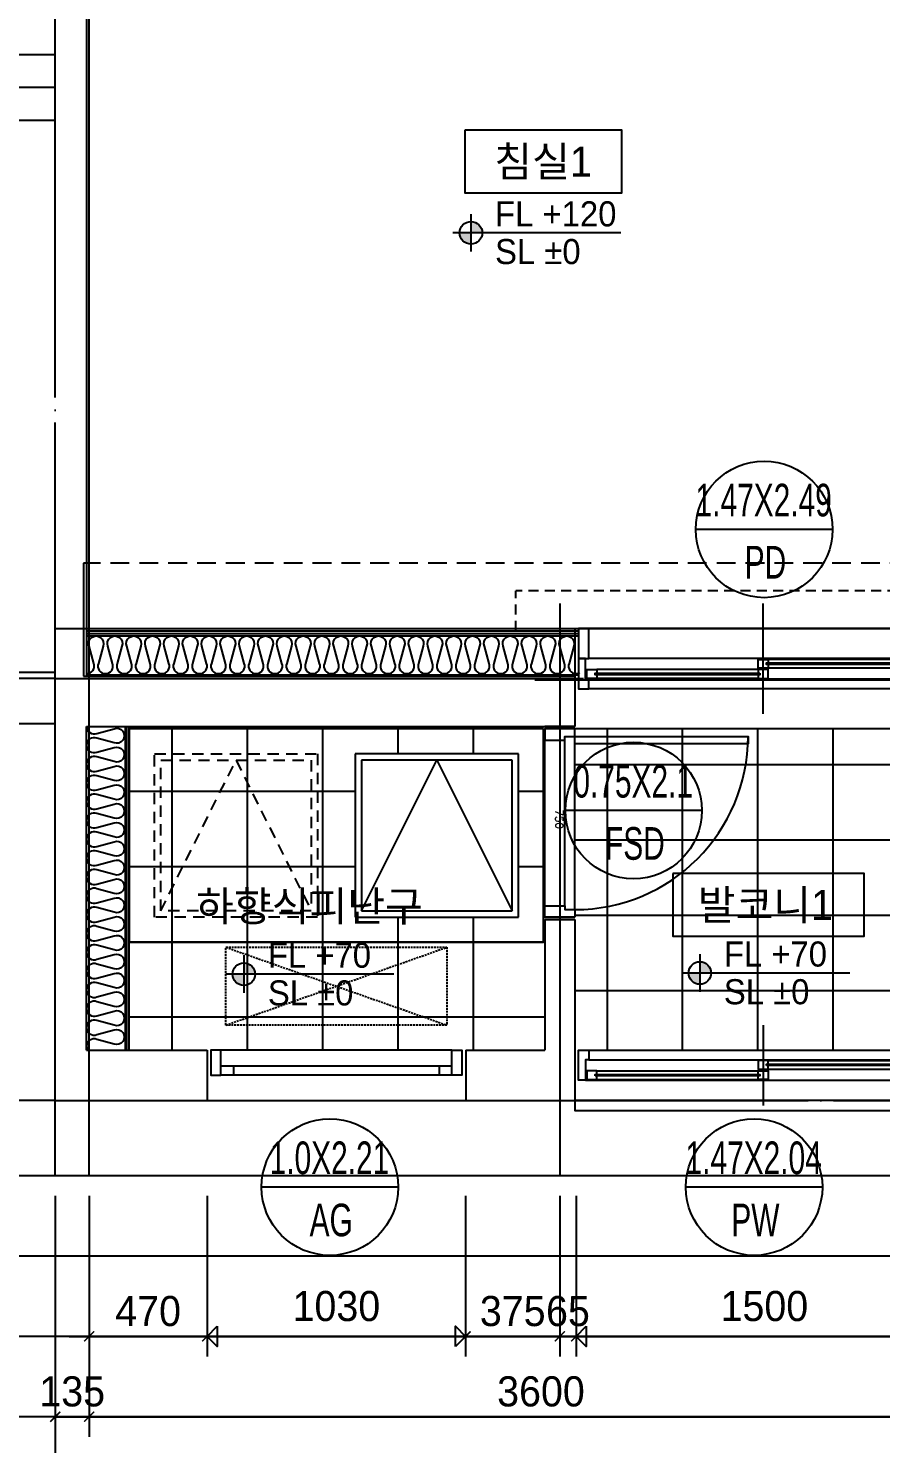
# Model space of a CAD drawing. Header units: millimetres. Extents: x -24416 to 92204, y -190080 to 23760.
# Drawn here: x 60927 to 64322, y -20900 to -15261 of the extents above; entities that cross this region are included whole.
import ezdxf
from ezdxf.enums import TextEntityAlignment as Align
from ezdxf.xclip import XClip

# ---------------------------------------------------------------- set-up
doc = ezdxf.new("R2010")
doc.units = ezdxf.units.MM
doc.header["$LTSCALE"] = 50
doc.header["$XCLIPFRAME"] = 0
for name, pattern in [('AUDIT_D_220706163347-0', [0]), ('CEN', [62, 60, -1, 0, -1]), ('H', [1.3, 0.8, -0.5]), ('HD', [2.5, 1.5, -1]), ('HID', [2.3, 1.5, -0.8]), ('평면도(기준)$0$CENTER2', [16.25, 15, -0.5, 0.25, -0.5])]:
    doc.linetypes.add(name, pattern=pattern)
doc.layers.get('defpoints').update_dxf_attribs({"color": 139})
for name, color, linetype in [('A-ELE8', 8, 'Continuous'), ('A-레벨', 7, 'AUDIT_D_220706163347-0'), ('A-창호부호', 4, 'Continuous'), ('AA-XXXX-DIMS', 7, 'Continuous'), ('ARDM', 7, 'Continuous'), ('CEN_CON', 1, 'CEN'), ('CEN_WALL', 12, 'CEN'), ('CONC', 2, 'Continuous'), ('dan1', 7, 'HID'), ('DIM', 7, 'AUDIT_D_220706163347-0'), ('DOOR', 4, 'Continuous'), ('ELE3_CON', 7, 'Continuous'), ('ELE4', 4, 'Continuous'), ('ETC', 7, 'Continuous'), ('INS', 8, 'Continuous'), ('SINA-F-FRAME', 4, 'Continuous'), ('WAL_DRY', 7, 'Continuous'), ('WIN', 4, 'Continuous'), ('X - 단위세대$0$ETC', 6, 'Continuous'), ('바닥타일', 8, 'Continuous'), ('실명', 3, 'AUDIT_D_220706163347-0'), ('실명박스', 7, 'AUDIT_D_220706163347-0'), ('커튼박스', 6, 'Continuous'), ('평면도(기준)$0$1.EC-F-DOOR', 4, 'Continuous'), ('평면도(기준)$0$1.EC-F-DOOR-F', 4, 'Continuous')]:
    doc.layers.add(name, color=color, linetype=linetype)
for name, color, linetype, plot in [('Def-PrintX', 147, 'Continuous', False), ('Defpoint', 135, 'Continuous', False), ('MC', 135, 'Continuous', False), ('X - 단위세대$0$0_임시', 134, 'Continuous', False)]:
    doc.layers.add(name, color=color, linetype=linetype, plot=plot)
doc.styles.add('HAUD01', font='Dotum.ttf')
doc.styles.get("Standard").update_dxf_attribs({"font": 'txt', "bigfont": 'whgtxt.shx'})
doc.styles.add('맑은고딕', font='malgun.ttf', dxfattribs={"width": 0.9})
doc.dimstyles.new('DIM_40', dxfattribs={"dimscale": 40, "dimtxt": 3, "dimasz": 1, "dimexe": 2, "dimexo": 2, "dimgap": 1, "dimtad": 1, "dimdec": 0, "dimzin": 0, "dimdsep": 46, "dimtxsty": '맑은고딕', "dimblk1": 'DIMDOT', "dimblk2": 'DIMDOT', "dimsah": 1, "dimcen": 0.09, "dimdle": 2, "dimclrd": 7, "dimclre": 7, "dimclrt": 3, "dimadec": 0, "dimazin": 0, "dimtfac": 1, "dimtdec": 0, "dimtix": 1, "dimtmove": 2, "dimatfit": 3, "dimldrblk": 'DIMDOT', "dimfxl": 2, "dimtolj": 1, "dimtzin": 0, "dimarcsym": 0})
doc.dimstyles.new('MCDIM_40', dxfattribs={"dimscale": 40, "dimtxt": 3, "dimasz": 1, "dimexe": 2, "dimexo": 2, "dimgap": 1, "dimtad": 1, "dimdec": 0, "dimzin": 0, "dimdsep": 46, "dimtxsty": '맑은고딕', "dimblk1": 'ARCHTICK', "dimblk2": 'ARCHTICK', "dimsah": 1, "dimcen": 0.09, "dimdle": 2, "dimclrd": 7, "dimclre": 7, "dimclrt": 3, "dimadec": 0, "dimazin": 0, "dimtfac": 1, "dimtdec": 0, "dimtix": 1, "dimtmove": 2, "dimatfit": 3, "dimldrblk": 'ARCHTICK', "dimfxl": 1, "dimtolj": 1, "dimtzin": 0, "dimarcsym": 0})
doc.dimstyles.new('외부80-WIN', dxfattribs={"dimscale": 40, "dimtxt": 3, "dimasz": 1, "dimexe": 2, "dimexo": 2.5, "dimgap": 1.5, "dimtad": 1, "dimdec": 0, "dimzin": 0, "dimdsep": 46, "dimtxsty": '맑은고딕', "dimblk": 'DO2-2', "dimblk1": 'DO2-2', "dimblk2": 'DIMDOT', "dimcen": 0.09, "dimdle": 2, "dimclrd": 7, "dimclre": 7, "dimclrt": 3, "dimadec": 0, "dimazin": 0, "dimtfac": 1, "dimtdec": 0, "dimtix": 1, "dimtmove": 2, "dimatfit": 3, "dimldrblk": 'DO2-2', "dimfxl": 1, "dimtolj": 1, "dimtzin": 0, "dimarcsym": 0})

# ---------------------------------------------------------------- blocks, each defined once
blk = doc.blocks.new('A$C24669fbc')
at = {"layer": 'Defpoint'}
blk.add_lwpolyline([(1650, 850), (0, 850), (0, 0), (1650, 0)], close=True, dxfattribs=at)
at = {"layer": 'ETC', "linetype": 'HD', "ltscale": 0.6}
for points in [[(100, 750), (750, 750), (750, 100), (100, 100)], [(125, 725), (725, 725), (725, 125), (125, 125)]]:
    blk.add_lwpolyline(points, close=True, dxfattribs=at)
at = {"layer": 'ETC', "linetype": 'HD', "ltscale": 10}
for points in [[(1550, 750), (900, 750), (900, 100), (1550, 100)], [(1525, 725), (925, 725), (925, 125), (1525, 125)]]:
    blk.add_lwpolyline(points, close=True, dxfattribs=at)
at = {"layer": 'ETC', "linetype": 'HD', "ltscale": 0.6}
blk.add_lwpolyline([(125, 125), (425, 725), (725, 125)], dxfattribs=at)
at = {"layer": 'ETC', "linetype": 'HD', "ltscale": 10}
blk.add_lwpolyline([(925, 125), (1225, 725), (1525, 125)], dxfattribs=at)
blk = doc.blocks.new('A$C8273e713')
at = {"layer": 'A-ELE8', "linetype": 'HID', "ltscale": 0.1}
for p, q in [((0, 310), (880, 0)), ((0, 0), (880, 310))]:
    blk.add_line(p, q, dxfattribs=at)
blk.add_lwpolyline([(0, 310), (880, 310), (880, 0), (0, 0)], close=True, dxfattribs=at)
blk = doc.blocks.new('SD_750')
at = {"layer": 'DOOR'}
for p, q in [((720, 120), (30, 120)), ((705, 80), (45, 80)), ((705, 0), (45, 0))]:
    blk.add_line(p, q, dxfattribs=at)
for points in [[(30, 120), (30, 810), (60, 810), (60, 120), (30, 120)], [(0, 120), (0, 0), (45, 0), (45, 80), (30, 80), (30, 120), (0, 120)], [(750, 120), (750, 0), (705, 0), (705, 80), (720, 80), (720, 120), (750, 120)]]:
    blk.add_lwpolyline(points, dxfattribs=at)
blk.add_arc((30, 120), 690, 0, 90, dxfattribs=at)
at = {"layer": 'X - 단위세대$0$0_임시'}
for p, q in [((-10, 120), (-10, 0)), ((760, 120), (760, 0))]:
    blk.add_line(p, q, dxfattribs=at)
at = {"layer": 'Def-PrintX'}
blk.add_text('750', height=30, dxfattribs=at).set_placement((360, 58.1), align=Align.MIDDLE)
blk = doc.blocks.new('WIN_1500_단창1')
at = {"layer": 'Defpoint'}
for p, q in [((-15, 240), (-15, 0)), ((1485, 240), (1485, 0))]:
    blk.add_line(p, q, dxfattribs=at)
at = {"layer": 'WIN'}
blk.add_line((735, -100), (735, 340), dxfattribs=at)
at = {"layer": 'WIN', "color": 8}
for p, q in [((40, 240), (1430, 240)), ((40, 120), (1430, 120)), ((73, 117), (715, 117)), ((73, 82), (715, 82)), ((755, 76), (1397, 76)), ((40, 38), (1430, 38)), ((755, 41), (1397, 41)), ((40, 0), (1430, 0))]:
    blk.add_line(p, q, dxfattribs=at)
at = {"layer": 'WIN'}
for points in [[(40, 240), (0, 240), (0, 120), (40, 120), (40, 240)], [(1430, 240), (1470, 240), (1470, 120), (1430, 120), (1430, 240)], [(40, 38), (28, 38), (28, 120), (0, 120), (0, 0), (40, 0), (40, 38)], [(73, 96.5), (73, 82), (33, 82), (33, 117), (73, 117), (73, 102.5)], [(715, 96.5), (715, 82), (755, 82), (755, 117), (715, 117), (715, 102.5)], [(1430, 38), (1442, 38), (1442, 120), (1470, 120), (1470, 0), (1430, 0), (1430, 38)], [(66, 102.5), (66, 96.5), (722, 96.5), (722, 102.5), (66, 102.5)], [(755, 55.5), (755, 41), (715, 41), (715, 76), (755, 76), (755, 61.5)], [(748, 61.5), (748, 55.5), (1404, 55.5), (1404, 61.5), (748, 61.5)], [(1397, 55.5), (1397, 41), (1437, 41), (1437, 76), (1397, 76), (1397, 61.5)]]:
    blk.add_lwpolyline(points, dxfattribs=at)
blk = doc.blocks.new('WIN_1500_단창2')
at = {"layer": 'Defpoint'}
for p, q in [((-15, 120), (-15, 0)), ((1485, 120), (1485, 0))]:
    blk.add_line(p, q, dxfattribs=at)
at = {"layer": 'WIN'}
blk.add_line((735, 220), (735, -100), dxfattribs=at)
at = {"layer": 'WIN', "color": 8}
for p, q in [((1430, 120), (40, 120)), ((1430, 82), (40, 82)), ((715, 79), (73, 79)), ((1442, 0), (28, 0)), ((715, 44), (73, 44)), ((1397, 38), (755, 38)), ((1397, 3), (755, 3))]:
    blk.add_line(p, q, dxfattribs=at)
at = {"layer": 'WIN'}
for points in [[(40, 82), (28, 82), (28, 0), (0, 0), (0, 120), (40, 120), (40, 82)], [(1430, 82), (1442, 82), (1442, 0), (1470, 0), (1470, 120), (1430, 120), (1430, 82)], [(73, 64.5), (73, 79), (33, 79), (33, 44), (73, 44), (73, 58.5)], [(722, 58.5), (722, 64.5), (66, 64.5), (66, 58.5), (722, 58.5)], [(715, 64.5), (715, 79), (755, 79), (755, 44), (715, 44), (715, 58.5)], [(755, 23.5), (755, 38), (715, 38), (715, 3), (755, 3), (755, 17.5)], [(1404, 17.5), (1404, 23.5), (748, 23.5), (748, 17.5), (1404, 17.5)], [(1397, 23.5), (1397, 38), (1437, 38), (1437, 3), (1397, 3), (1397, 17.5)]]:
    blk.add_lwpolyline(points, dxfattribs=at)
blk = doc.blocks.new('실외기창_1000')
at = {"layer": 'WIN', "color": 8}
blk.add_line((960, 100), (40, 100), dxfattribs=at)
at = {"layer": 'WIN'}
for p, q in [((960, 36), (40, 36)), ((960, 0), (40, 0)), ((90, 36), (90, 0)), ((910, 36), (910, 0))]:
    blk.add_line(p, q, dxfattribs=at)
for points in [[(40, 100), (0, 100), (0, 0), (40, 0)], [(960, 100), (1000, 100), (1000, 0), (960, 0)]]:
    blk.add_lwpolyline(points, close=True, dxfattribs=at)
blk = doc.blocks.new('A$C65D858C3')
at = {"layer": '평면도(기준)$0$1.EC-F-DOOR', "color": 8}
for points in [[(80.8, 920), (80.8, 970), (260.8, 970), (260.8, 950), (100.8, 950), (100.8, 920)], [(80.8, 863.9), (80.8, 813.9), (260.8, 813.9), (260.8, 833.9), (100.8, 833.9), (100.8, 863.9)]]:
    blk.add_lwpolyline(points, dxfattribs=at)
at = {"layer": '평면도(기준)$0$1.EC-F-DOOR'}
blk.add_lwpolyline([(840.4, 910), (0.8, 910), (0.8, 874), (840.4, 874), (840.4, 910)], dxfattribs=at)
at = {"layer": '평면도(기준)$0$1.EC-F-DOOR', "color": 8}
for points in [[(120.8, 910), (60.8, 910), (60.8, 920), (120.8, 920)], [(120.8, 874), (60.8, 874), (60.8, 864), (120.8, 864)]]:
    blk.add_lwpolyline(points, close=True, dxfattribs=at)
at = {"layer": '평면도(기준)$0$1.EC-F-DOOR', "color": 1, "linetype": '평면도(기준)$0$CENTER2', "ltscale": 6}
blk.add_arc((840.6, 910.6), 840.6, 182.4982, 269.9824, dxfattribs=at)
at = {"layer": '평면도(기준)$0$1.EC-F-DOOR-F'}
for points in [[(828.4, 980), (828.4, 920), (840.4, 920), (840.4, 980)], [(1050.4, 920), (1050.4, 940), (1050.4, 980), (1068.4, 980), (1068.4, 920)], [(1050.4, 940), (1050.4, 910), (840.4, 910), (840.4, 940)], [(1040.4, 910), (1040.4, 900), (880.4, 900), (880.4, 910)], [(828.4, 60), (828.4, 0), (840.4, 0), (840.4, 60)], [(1050.4, 40), (1050.4, 70), (840.4, 70), (840.4, 40)], [(1040.4, 70), (1040.4, 80), (880.4, 80), (880.4, 70)]]:
    blk.add_lwpolyline(points, close=True, dxfattribs=at)
blk.add_lwpolyline([(1068.4, 0), (1068.4, 60), (1050.4, 60), (1050.4, 10), (1065.4, 10), (1065.4, 0), (1068.4, 0)], dxfattribs=at)
blk = doc.blocks.new('U-76B(확장)', base_point=(4647231.1, 20750.39))
at = {"layer": '바닥타일'}
h = blk.add_hatch(dxfattribs=at)
h.set_pattern_fill('_USER', color=256, scale=300, double=1, pattern_type=0)
h.set_pattern_definition([(9e-15, (7e-12, 0), (7e-14, 300), []), (90, (7e-12, 0), (-300, 9e-14), [])])
h.paths.add_polyline_path([(200, 8585), (1490, 8585), (1490, 10240), (200, 10240)])
h.paths.add_polyline_path([(730, 9340), (1380, 9340), (1380, 8690), (730, 8690)], flags=16)
h = blk.add_hatch(dxfattribs=at)
h.set_pattern_fill('_USER', color=256, scale=300, double=1, pattern_type=0)
h.set_pattern_definition([(9e-15, (231105.8, 390666.87), (7e-14, 300), []), (90, (231105.8, 390666.87), (-300, 9e-14), [])])
h.paths.add_polyline_path([(1480, 8465), (200, 8465), (200, 6840), (1180, 6840), (1180, 7040), (1480, 7040)])
at = {"layer": 'CEN_CON'}
for p, q in [((-300, 10535), (8220, 10535)), ((0, 10535), (0, -300)), ((1680, 10535), (1680, 8430))]:
    blk.add_line(p, q, dxfattribs=at)
at = {"layer": 'CEN_WALL'}
for p, q in [((1675, 8625), (1675, 6480)), ((1980, 8525), (-300, 8525))]:
    blk.add_line(p, q, dxfattribs=at)
at = {"layer": 'CONC'}
for p, q in [((0, 10535), (0, 9930)), ((200, 10410), (200, 9930)), ((200, 10410), (1490, 10410)), ((1490, 10410), (1490, 8465)), ((1690, 10423), (1690, 8465)), ((2140, 10423), (1690, 10423)), ((2140, 10410), (2140, 10423)), ((6225, 10410), (2140, 10410)), ((200, 9930), (0, 9930)), ((0, 8900), (0, 8465)), ((200, 8900), (0, 8900)), ((200, 8900), (200, 8585)), ((720, 8585), (200, 8585)), ((720, 8585), (720, 8465)), ((720, 8465), (0, 8465)), ((1690, 8465), (1490, 8465))]:
    blk.add_line(p, q, dxfattribs=at)
at = {"layer": 'dan1'}
blk.add_lwpolyline([(2140, 6790), (2140, 10410)], dxfattribs=at)
at = {"layer": 'ELE3_CON'}
for p, q in [((0, 9930), (0, 8900)), ((0, 6965), (0, 8465))]:
    blk.add_line(p, q, dxfattribs=at)
at = {"layer": 'ELE4'}
blk.add_line((1480, 6985), (1480, 8465), dxfattribs=at)
at = {"layer": 'INS'}
for p, q in [((2140, 10410), (1690, 10410)), ((1695, 10410), (1695, 8450)), ((1850, 10410), (1850, 8450)), ((200, 10255), (1490, 10255)), ((1850, 8450), (1700, 8450))]:
    blk.add_line(p, q, dxfattribs=at)
for points in [[(1490, 10410, 0.5248557), (1461.95, 10369.35), (1480.55, 10300.65, -1.4491979), (1424.45, 10300.65), (1443.05, 10369.35, 0.5248557), (1415, 10410, 0.5248557), (1386.95, 10369.35), (1405.55, 10300.65, -1.4491979), (1349.45, 10300.65), (1368.05, 10369.35, 0.5248557), (1340, 10410, 0.5248557), (1311.95, 10369.35), (1330.55, 10300.65, -1.4491979), (1274.45, 10300.65), (1293.05, 10369.35, 0.5248557), (1265, 10410, 0.5248557), (1236.95, 10369.35), (1255.55, 10300.65, -1.4491979), (1199.45, 10300.65), (1218.05, 10369.35, 0.5248557), (1190, 10410, 0.5248557), (1161.95, 10369.35), (1180.55, 10300.65, -1.4491979), (1124.45, 10300.65), (1143.05, 10369.35, 0.5248557), (1115, 10410, 0.5248557), (1086.95, 10369.35), (1105.55, 10300.65, -1.4491979), (1049.45, 10300.65), (1068.05, 10369.35, 0.5248557), (1040, 10410, 0.5248557), (1011.95, 10369.35), (1030.55, 10300.65, -1.4491979), (974.45, 10300.65), (993.05, 10369.35, 0.5248557), (965, 10410, 0.5248557), (936.95, 10369.35), (955.55, 10300.65, -1.4491979), (899.45, 10300.65), (918.05, 10369.35, 0.5248557), (890, 10410, 0.5248557), (861.95, 10369.35), (880.55, 10300.65, -1.4491979), (824.45, 10300.65), (843.05, 10369.35, 0.5248557), (815, 10410, 0.5248557), (786.95, 10369.35), (805.55, 10300.65, -1.4491979), (749.45, 10300.65), (768.05, 10369.35, 0.5248557), (740, 10410, 0.5248557), (711.95, 10369.35), (730.55, 10300.65, -1.4491979), (674.45, 10300.65), (693.05, 10369.35, 0.5248557), (665, 10410, 0.5248557), (636.95, 10369.35), (655.55, 10300.65, -1.4491979), (599.45, 10300.65), (618.05, 10369.35, 0.5248557), (590, 10410, 0.5248557), (561.95, 10369.35), (580.55, 10300.65, -1.4491979), (524.45, 10300.65), (543.05, 10369.35, 0.5248557), (515, 10410, 0.5248557), (486.95, 10369.35), (505.55, 10300.65, -1.4491979), (449.45, 10300.65), (468.05, 10369.35, 0.5248557), (440, 10410, 0.5248557), (411.95, 10369.35), (430.55, 10300.65, -1.4491979), (374.45, 10300.65), (393.05, 10369.35, 0.5248557), (365, 10410, 0.5248557), (336.95, 10369.35), (355.55, 10300.65, -1.4491979), (299.45, 10300.65), (318.05, 10369.35, 0.5248557), (290, 10410, 0.5248557), (261.95, 10369.35), (280.55, 10300.65, -1.4491979), (224.45, 10300.65), (243.05, 10369.35, 0.5248557), (215, 10410, 0.1316315), (200, 10405.98, 0.1316315)], [(1700, 10410, 0.5248557), (1740.65, 10381.95), (1809.35, 10400.55, -1.4491979), (1809.35, 10344.45), (1740.65, 10363.05, 0.5248557), (1700, 10335, 0.5248557), (1740.65, 10306.95), (1809.35, 10325.55, -1.4491979), (1809.35, 10269.45), (1740.65, 10288.05, 0.5248557), (1700, 10260, 0.5248557), (1740.65, 10231.95), (1809.35, 10250.55, -1.4491979), (1809.35, 10194.45), (1740.65, 10213.05, 0.5248557), (1700, 10185, 0.5248557), (1740.65, 10156.95), (1809.35, 10175.55, -1.4491979), (1809.35, 10119.45), (1740.65, 10138.05, 0.5248557), (1700, 10110, 0.5248557), (1740.65, 10081.95), (1809.35, 10100.55, -1.4491979), (1809.35, 10044.45), (1740.65, 10063.05, 0.5248557), (1700, 10035, 0.5248557), (1740.65, 10006.95), (1809.35, 10025.55, -1.4491979), (1809.35, 9969.45), (1740.65, 9988.05, 0.5248557), (1700, 9960, 0.5248557), (1740.65, 9931.95), (1809.35, 9950.55, -1.4491979), (1809.35, 9894.45), (1740.65, 9913.05, 0.5248557), (1700, 9885, 0.5248557), (1740.65, 9856.95), (1809.35, 9875.55, -1.4491979), (1809.35, 9819.45), (1740.65, 9838.05, 0.5248557), (1700, 9810, 0.5248557), (1740.65, 9781.95), (1809.35, 9800.55, -1.4491979), (1809.35, 9744.45), (1740.65, 9763.05, 0.5248557), (1700, 9735, 0.5248557), (1740.65, 9706.95), (1809.35, 9725.55, -1.4491979), (1809.35, 9669.45), (1740.65, 9688.05, 0.5248557), (1700, 9660, 0.5248557), (1740.65, 9631.95), (1809.35, 9650.55, -1.4491979), (1809.35, 9594.45), (1740.65, 9613.05, 0.5248557), (1700, 9585, 0.5248557), (1740.65, 9556.95), (1809.35, 9575.55, -1.4491979), (1809.35, 9519.45), (1740.65, 9538.05, 0.5248557), (1700, 9510, 0.5248557), (1740.65, 9481.95), (1809.35, 9500.55, -1.4491979), (1809.35, 9444.45), (1740.65, 9463.05, 0.5248557), (1700, 9435, 0.5248557), (1740.65, 9406.95), (1809.35, 9425.55, -1.4491979), (1809.35, 9369.45), (1740.65, 9388.05, 0.5248557), (1700, 9360, 0.5248557), (1740.65, 9331.95), (1809.35, 9350.55, -1.4491979), (1809.35, 9294.45), (1740.65, 9313.05, 0.5248557), (1700, 9285, 0.5248557), (1740.65, 9256.95), (1809.35, 9275.55, -1.4491979), (1809.35, 9219.45), (1740.65, 9238.05, 0.5248557), (1700, 9210, 0.5248557), (1740.65, 9181.95), (1809.35, 9200.55, -1.4491979), (1809.35, 9144.45), (1740.65, 9163.05, 0.5248557), (1700, 9135, 0.5248557), (1740.65, 9106.95), (1809.35, 9125.55, -1.4491979), (1809.35, 9069.45), (1740.65, 9088.05, 0.5248557), (1700, 9060, 0.5248557), (1740.65, 9031.95), (1809.35, 9050.55, -1.4491979), (1809.35, 8994.45), (1740.65, 9013.05, 0.5248557), (1700, 8985, 0.5248557), (1740.65, 8956.95), (1809.35, 8975.55, -1.4491979), (1809.35, 8919.45), (1740.65, 8938.05, 0.5248557), (1700, 8910, 0.5248557), (1740.65, 8881.95), (1809.35, 8900.55, -1.4491979), (1809.35, 8844.45), (1740.65, 8863.05, 0.5248557), (1700, 8835, 0.5248557), (1740.65, 8806.95), (1809.35, 8825.55, -1.4491979), (1809.35, 8769.45), (1740.65, 8788.05, 0.5248557), (1700, 8760, 0.5248557), (1740.65, 8731.95), (1809.35, 8750.55, -1.4491979), (1809.35, 8694.45), (1740.65, 8713.05, 0.5248557), (1700, 8685, 0.5248557), (1740.65, 8656.95), (1809.35, 8675.55, -1.4491979), (1809.35, 8619.45), (1740.65, 8638.05, 0.5248557), (1700, 8610, 0.5248557), (1740.65, 8581.95), (1809.35, 8600.55, -1.4491979), (1809.35, 8544.45), (1740.65, 8563.05, 0.5248557), (1700, 8535, 0.5248557), (1740.65, 8506.95), (1809.35, 8525.55, -1.4491979), (1809.35, 8469.45), (1740.65, 8488.05, 0.5248557), (1700, 8460, 0.1316315), (1704.02, 8445, 0.1316315)]]:
    blk.add_lwpolyline(points, format="xyb", dxfattribs=at)
at = {"layer": 'MC'}
for p, q in [((1880, 10535), (1880, 6480)), ((-300, 10400), (8220, 10400))]:
    blk.add_line(p, q, dxfattribs=at)
at = {"layer": 'WAL_DRY'}
for p, q in [((1860, 10410), (1860, 8450)), ((1870, 10410), (1870, 8450)), ((200, 10250), (1490, 10250)), ((200, 10240), (1490, 10240))]:
    blk.add_line(p, q, dxfattribs=at)
at = {"layer": 'X - 단위세대$0$ETC'}
blk.add_lwpolyline([(-40, 6965), (0, 6965), (0, 8465), (-40, 8465), (-40, 6965)], dxfattribs=at)
at = {"layer": '커튼박스', "linetype": 'H'}
for p in [(1870, 8700), (2030, 6790)]:
    blk.add_line(p, (2030, 8700), dxfattribs=at)
at = {"rotation": 270}
blk.add_blockref('실외기창_1000', (100, 9915), dxfattribs=at)
at = {"layer": 'A-ELE8', "linetype": 'HID', "ltscale": 0.1, "rotation": 270}
blk.add_blockref('A$C8273e713', (300, 9855), dxfattribs=at)
at = {"layer": 'DOOR', "rotation": 180}
blk.add_blockref('SD_750', (1480, 8585), dxfattribs=at)
at = {"layer": 'ETC', "linetype": 'HD', "ltscale": 10, "rotation": 270}
blk.add_blockref('A$C24669fbc', (630, 10240), dxfattribs=at)
at = {"layer": 'SINA-F-FRAME', "rotation": 270}
blk.add_blockref('A$C65D858C3', (4210, 7630.38), dxfattribs=at)
at = {"layer": 'WIN', "xscale": -1, "rotation": 270}
for name, p in [('WIN_1500_단창2', (80, 6980)), ('WIN_1500_단창1', (1640, 6980))]:
    blk.add_blockref(name, p, dxfattribs=at)
blk = doc.blocks.new('A$C4D377245')
at = {"layer": 'A-창호부호'}
blk.add_line((675.4, 345), (14.6, 345), dxfattribs=at)
blk.add_circle((345, 345), 330.4, dxfattribs=at)
blk = doc.blocks.new('A$Cb33ca4a3')
at = {"layer": 'A-레벨'}
h = blk.add_hatch(color=256, dxfattribs=at)
h.paths.add_polyline_path([(62690, -39881.1), (62690, -39836.1), (62645, -39836.1, 0.414214)])
h.paths.add_polyline_path([(62690, -39791.1), (62690, -39836.1), (62735, -39836.1, 0.414214)])
h = blk.add_hatch(color=256, dxfattribs=at)
h.paths.add_polyline_path([(61785, -42834.2), (61785, -42789.2), (61740, -42789.2, 0.414214)])
h.paths.add_polyline_path([(61785, -42744.2), (61785, -42789.2), (61830, -42789.2, 0.414214)])
h = blk.add_hatch(color=256, dxfattribs=at)
h.paths.add_polyline_path([(63601.5, -42829.6), (63601.5, -42784.6), (63556.5, -42784.6, 0.414214)])
h.paths.add_polyline_path([(63601.5, -42739.6), (63601.5, -42784.6), (63646.5, -42784.6, 0.414214)])
for p, q in [((62690, -39761.1), (62690, -39911.1)), ((63287.7, -39836.1), (62618, -39836.1)), ((61785, -42714.2), (61785, -42864.2)), ((63601.5, -42709.6), (63601.5, -42859.6)), ((62382.6, -42789.2), (61713, -42789.2)), ((64199.2, -42784.6), (63529.5, -42784.6))]:
    blk.add_line(p, q, dxfattribs=at)
for centre in [(62690, -39836.1), (61785, -42789.2), (63601.5, -42784.6)]:
    blk.add_circle(centre, 45, dxfattribs=at)
at = {"layer": 'A-레벨', "color": 4, "style": 'HAUD01'}
for s, p in [('FL +120', (62786, -39810.5)), ('SL %%P0', (62786, -39960.7)), ('FL +70', (61881, -42763.7)), ('FL +70', (63697.5, -42759)), ('SL %%P0', (61881, -42913.9)), ('SL %%P0', (63697.5, -42909.2))]:
    blk.add_text(s, height=100, dxfattribs=at).set_placement(p)
blk = doc.blocks.new('DIMDOT')
at = {"layer": 'AA-XXXX-DIMS'}
for p, q in [((0, -1.5), (0, 1.5)), ((-1.5, 0), (1.5, 0))]:
    blk.add_line(p, q, dxfattribs=at)
for radius in [0.5, 0.25]:
    blk.add_circle((0, 0), radius, dxfattribs=at)
blk = doc.blocks.new('*D808')
at = {"layer": 'defpoints', "color": 0, "transparency": 16777216}
for p in [(10880, -43592.1), (21415, -43592.1), (21415, -45192.1)]:
    blk.add_point(p, dxfattribs=at)
at = {"layer": 'DIM', "color": 7, "lineweight": -2, "transparency": 16777216}
for p, q in [((10880, -43672.1), (10880, -45272.1)), ((21415, -43672.1), (21415, -45272.1)), ((10920, -45192.1), (21375, -45192.1))]:
    blk.add_line(p, q, dxfattribs=at)
at = {"layer": 'DIM', "color": 7, "lineweight": -2, "transparency": 16777216, "xscale": 40, "yscale": 40, "zscale": 40, "rotation": 180}
blk.add_blockref('DIMDOT', (10880, -45192.1), dxfattribs=at)
at = {"layer": 'DIM', "color": 7, "lineweight": -2, "transparency": 16777216, "xscale": 40, "yscale": 40, "zscale": 40}
blk.add_blockref('DIMDOT', (21415, -45192.1), dxfattribs=at)
at = {"layer": 'DIM', "color": 3, "transparency": 16777216, "insert": (16147.5, -45092), "char_height": 120, "attachment_point": 5, "style": 'HAUD01'}
blk.add_mtext('\\A1;10535', dxfattribs=at)
blk = doc.blocks.new('*D809')
at = {"layer": 'defpoints', "color": 0, "transparency": 16777216}
for p in [(10880, -43592.1), (14725, -43592.1), (14725, -44872.1)]:
    blk.add_point(p, dxfattribs=at)
at = {"layer": 'DIM', "color": 7, "lineweight": -2, "transparency": 16777216}
for p, q in [((10880, -43672.1), (10880, -44952.1)), ((14725, -43672.1), (14725, -44952.1)), ((10920, -44872.1), (14685, -44872.1))]:
    blk.add_line(p, q, dxfattribs=at)
at = {"layer": 'DIM', "color": 7, "lineweight": -2, "transparency": 16777216, "xscale": 40, "yscale": 40, "zscale": 40, "rotation": 180}
blk.add_blockref('DIMDOT', (10880, -44872.1), dxfattribs=at)
at = {"layer": 'DIM', "color": 7, "lineweight": -2, "transparency": 16777216, "xscale": 40, "yscale": 40, "zscale": 40}
blk.add_blockref('DIMDOT', (14725, -44872.1), dxfattribs=at)
at = {"layer": 'DIM', "color": 3, "transparency": 16777216, "insert": (12802.5, -44772), "char_height": 120, "attachment_point": 5, "style": 'HAUD01'}
blk.add_mtext('\\A1;3845', dxfattribs=at)
blk = doc.blocks.new('_ArchTick')
at = {"color": 0, "linetype": 'ByBlock', "const_width": 0.15}
blk.add_lwpolyline([(-0.5, -0.5), (0.5, 0.5)], dxfattribs=at)
blk = doc.blocks.new('*D812')
at = {"layer": 'defpoints', "color": 0, "transparency": 16777216}
for p in [(10880, -43592.1), (11015, -43592.1), (11015, -44552.1)]:
    blk.add_point(p, dxfattribs=at)
at = {"layer": 'DIM', "color": 7, "lineweight": -2, "transparency": 16777216}
for p, q in [((10880, -43672.1), (10880, -44632.1)), ((11015, -43672.1), (11015, -44632.1)), ((10880, -44552.1), (10840, -44552.1)), ((10880, -44552.1), (11015, -44552.1)), ((11015, -44552.1), (11055, -44552.1))]:
    blk.add_line(p, q, dxfattribs=at)
at = {"layer": 'DIM', "color": 7, "lineweight": -2, "transparency": 16777216, "xscale": 40, "yscale": 40, "zscale": 40}
blk.add_blockref('_ArchTick', (10880, -44552.1), dxfattribs=at)
at = {"layer": 'DIM', "color": 7, "lineweight": -2, "transparency": 16777216, "xscale": 40, "yscale": 40, "zscale": 40, "rotation": 180}
blk.add_blockref('_ArchTick', (11015, -44552.1), dxfattribs=at)
at = {"layer": 'DIM', "color": 3, "transparency": 16777216, "insert": (10947.5, -44452), "char_height": 120, "attachment_point": 5, "style": 'HAUD01'}
blk.add_mtext('\\A1;135', dxfattribs=at)
blk = doc.blocks.new('*D813')
at = {"layer": 'defpoints', "color": 0, "transparency": 16777216}
for p in [(11015, -43592.1), (14615, -43592.1), (14615, -44552.1)]:
    blk.add_point(p, dxfattribs=at)
at = {"layer": 'DIM', "color": 7, "lineweight": -2, "transparency": 16777216}
for p, q in [((11015, -43672.1), (11015, -44632.1)), ((14615, -43672.1), (14615, -44632.1)), ((10935, -44552.1), (14695, -44552.1))]:
    blk.add_line(p, q, dxfattribs=at)
at = {"layer": 'DIM', "color": 7, "lineweight": -2, "transparency": 16777216, "xscale": 40, "yscale": 40, "zscale": 40, "rotation": 180}
blk.add_blockref('_ArchTick', (11015, -44552.1), dxfattribs=at)
at = {"layer": 'DIM', "color": 7, "lineweight": -2, "transparency": 16777216, "xscale": 40, "yscale": 40, "zscale": 40}
blk.add_blockref('_ArchTick', (14615, -44552.1), dxfattribs=at)
at = {"layer": 'DIM', "color": 3, "transparency": 16777216, "insert": (12815, -44452), "char_height": 120, "attachment_point": 5, "style": 'HAUD01'}
blk.add_mtext('\\A1;3600', dxfattribs=at)
blk = doc.blocks.new('*D818')
at = {"layer": 'defpoints', "color": 0, "transparency": 16777216}
for p in [(11015, -43592.1), (11485, -43592.1), (11485, -44232.1)]:
    blk.add_point(p, dxfattribs=at)
at = {"layer": 'DIM', "color": 7, "lineweight": -2, "transparency": 16777216}
for p, q in [((11015, -43672.1), (11015, -44312.1)), ((11485, -43672.1), (11485, -44312.1)), ((10935, -44232.1), (11565, -44232.1))]:
    blk.add_line(p, q, dxfattribs=at)
at = {"layer": 'DIM', "color": 7, "lineweight": -2, "transparency": 16777216, "xscale": 40, "yscale": 40, "zscale": 40, "rotation": 180}
blk.add_blockref('_ArchTick', (11015, -44232.1), dxfattribs=at)
at = {"layer": 'DIM', "color": 7, "lineweight": -2, "transparency": 16777216, "xscale": 40, "yscale": 40, "zscale": 40}
blk.add_blockref('_ArchTick', (11485, -44232.1), dxfattribs=at)
at = {"layer": 'DIM', "color": 3, "transparency": 16777216, "insert": (11250, -44132), "char_height": 120, "attachment_point": 5, "style": 'HAUD01'}
blk.add_mtext('\\A1;470', dxfattribs=at)
blk = doc.blocks.new('DO2-2')
at = {"layer": 'ARDM'}
blk.add_line((0, 0), (-2, 0), dxfattribs=at)
blk.add_lwpolyline([(-1, -1), (-1, 1), (0, 0)], close=True, dxfattribs=at)
blk = doc.blocks.new('*D819')
at = {"layer": 'defpoints', "color": 0, "transparency": 16777216}
for p in [(11485, -43592.1), (12515, -43592.1), (12515, -44232.1)]:
    blk.add_point(p, dxfattribs=at)
at = {"layer": 'DIM', "color": 7, "lineweight": -2, "transparency": 16777216}
for p, q in [((11485, -43692.1), (11485, -44312.1)), ((12515, -43692.1), (12515, -44312.1)), ((11525, -44232.1), (12475, -44232.1))]:
    blk.add_line(p, q, dxfattribs=at)
at = {"layer": 'DIM', "color": 7, "lineweight": -2, "transparency": 16777216, "xscale": 40, "yscale": 40, "zscale": 40, "rotation": 180}
blk.add_blockref('DO2-2', (11485, -44232.1), dxfattribs=at)
at = {"layer": 'DIM', "color": 7, "lineweight": -2, "transparency": 16777216, "xscale": 40, "yscale": 40, "zscale": 40}
blk.add_blockref('DO2-2', (12515, -44232.1), dxfattribs=at)
at = {"layer": 'DIM', "color": 3, "transparency": 16777216, "insert": (12000, -44112), "char_height": 120, "attachment_point": 5, "style": 'HAUD01'}
blk.add_mtext('\\A1;1030', dxfattribs=at)
blk = doc.blocks.new('*D820')
at = {"layer": 'defpoints', "color": 0, "transparency": 16777216}
for p in [(12515, -43592.1), (12890, -43592.1), (12890, -44232.1)]:
    blk.add_point(p, dxfattribs=at)
at = {"layer": 'DIM', "color": 7, "lineweight": -2, "transparency": 16777216}
for p, q in [((12515, -43672.1), (12515, -44312.1)), ((12890, -43672.1), (12890, -44312.1)), ((12435, -44232.1), (12970, -44232.1))]:
    blk.add_line(p, q, dxfattribs=at)
at = {"layer": 'DIM', "color": 7, "lineweight": -2, "transparency": 16777216, "xscale": 40, "yscale": 40, "zscale": 40, "rotation": 180}
blk.add_blockref('_ArchTick', (12515, -44232.1), dxfattribs=at)
at = {"layer": 'DIM', "color": 7, "lineweight": -2, "transparency": 16777216, "xscale": 40, "yscale": 40, "zscale": 40}
blk.add_blockref('_ArchTick', (12890, -44232.1), dxfattribs=at)
at = {"layer": 'DIM', "color": 3, "transparency": 16777216, "insert": (12702.5, -44132), "char_height": 120, "attachment_point": 5, "style": 'HAUD01'}
blk.add_mtext('\\A1;375', dxfattribs=at)
blk = doc.blocks.new('*D821')
at = {"layer": 'defpoints', "color": 0, "transparency": 16777216}
for p in [(12890, -43592.1), (12955, -43592.1), (12955, -44232.1)]:
    blk.add_point(p, dxfattribs=at)
at = {"layer": 'DIM', "color": 7, "lineweight": -2, "transparency": 16777216}
for p, q in [((12890, -43672.1), (12890, -44312.1)), ((12955, -43672.1), (12955, -44312.1)), ((12890, -44232.1), (12850, -44232.1)), ((12890, -44232.1), (12955, -44232.1)), ((12955, -44232.1), (12995, -44232.1))]:
    blk.add_line(p, q, dxfattribs=at)
at = {"layer": 'DIM', "color": 7, "lineweight": -2, "transparency": 16777216, "xscale": 40, "yscale": 40, "zscale": 40}
blk.add_blockref('_ArchTick', (12890, -44232.1), dxfattribs=at)
at = {"layer": 'DIM', "color": 7, "lineweight": -2, "transparency": 16777216, "xscale": 40, "yscale": 40, "zscale": 40, "rotation": 180}
blk.add_blockref('_ArchTick', (12955, -44232.1), dxfattribs=at)
at = {"layer": 'DIM', "color": 3, "transparency": 16777216, "insert": (12922.5, -44132), "char_height": 120, "attachment_point": 5, "style": 'HAUD01'}
blk.add_mtext('\\A1;65', dxfattribs=at)
blk = doc.blocks.new('*D822')
at = {"layer": 'defpoints', "color": 0, "transparency": 16777216}
for p in [(12955, -43592.1), (14455, -43592.1), (14455, -44232.1)]:
    blk.add_point(p, dxfattribs=at)
at = {"layer": 'DIM', "color": 7, "lineweight": -2, "transparency": 16777216}
for p, q in [((12955, -43692.1), (12955, -44312.1)), ((14455, -43692.1), (14455, -44312.1)), ((12995, -44232.1), (14415, -44232.1))]:
    blk.add_line(p, q, dxfattribs=at)
at = {"layer": 'DIM', "color": 7, "lineweight": -2, "transparency": 16777216, "xscale": 40, "yscale": 40, "zscale": 40, "rotation": 180}
blk.add_blockref('DO2-2', (12955, -44232.1), dxfattribs=at)
at = {"layer": 'DIM', "color": 7, "lineweight": -2, "transparency": 16777216, "xscale": 40, "yscale": 40, "zscale": 40}
blk.add_blockref('DO2-2', (14455, -44232.1), dxfattribs=at)
at = {"layer": 'DIM', "color": 3, "transparency": 16777216, "insert": (13705, -44112), "char_height": 120, "attachment_point": 5, "style": 'HAUD01'}
blk.add_mtext('\\A1;1500', dxfattribs=at)
blk = doc.blocks.new('U-76A(확장)2')
at = {"layer": 'CEN_CON'}
for p, q in [((0, -300), (0, 7025)), ((0, 4035), (1955, 4035)), ((0, 0), (14635, 0))]:
    blk.add_line(p, q, dxfattribs=at)
at = {"layer": 'CEN_WALL'}
blk.add_line((0, 1500), (10395, 1500), dxfattribs=at)
at = {"layer": 'CONC'}
blk.add_line((0, 0), (585, 0), dxfattribs=at)
at = {"layer": 'MC'}
for p, q in [((0, 4165), (1955, 4165)), ((5975, 3905), (0, 3905)), ((0, 1705), (10395, 1705))]:
    blk.add_line(p, q, dxfattribs=at)
blk = doc.blocks.new('DIM-1108')
at = {"layer": 'DIM'}
for base, p1, p2, dimstyle, override, picture, middle in [((11015, -44552.1), (10880, -43592.1), (11015, -43592.1), 'MCDIM_40', {"dimtxsty": 'HAUD01'}, '*D812', (10947.5, -44452)), ((21415, -45192.1), (10880, -43592.1), (21415, -43592.1), 'DIM_40', {"dimscale": 40, "dimtxsty": 'HAUD01'}, '*D808', (16147.5, -45092)), ((14725, -44872.1), (10880, -43592.1), (14725, -43592.1), 'DIM_40', {"dimscale": 40, "dimtxsty": 'HAUD01'}, '*D809', (12802.5, -44772)), ((14615, -44552.1), (11015, -43592.1), (14615, -43592.1), 'MCDIM_40', {"dimtxsty": 'HAUD01'}, '*D813', (12815, -44452)), ((11485, -44232.1), (11015, -43592.1), (11485, -43592.1), 'MCDIM_40', {"dimtxsty": 'HAUD01'}, '*D818', (11250, -44132)), ((12515, -44232.1), (11485, -43592.1), (12515, -43592.1), '외부80-WIN', {"dimtxsty": 'HAUD01'}, '*D819', (12000, -44112)), ((12890, -44232.1), (12515, -43592.1), (12890, -43592.1), 'MCDIM_40', {"dimtxsty": 'HAUD01'}, '*D820', (12702.5, -44132)), ((12955, -44232.1), (12890, -43592.1), (12955, -43592.1), 'MCDIM_40', {"dimtxsty": 'HAUD01'}, '*D821', (12922.5, -44132)), ((14455, -44232.1), (12955, -43592.1), (14455, -43592.1), '외부80-WIN', {"dimtxsty": 'HAUD01'}, '*D822', (13705, -44112))]:
    dim = blk.add_linear_dim(base=base, p1=p1, p2=p2, angle=180, dimstyle=dimstyle, override=override, dxfattribs=at)
    dim.commit()
    dim.dimension.update_dxf_attribs({"geometry": picture, "text_midpoint": middle})

msp = doc.modelspace()

# ---------------------------------------------------------------- linework, layer by layer
at = {"layer": 'CEN_CON'}
msp.add_line((61034, -17852.1), (59628.8, -17852.1), dxfattribs=at)
at = {"layer": 'defpoints'}
for points in [[(72829, -20792.1), (58668.8, -20792.1), (58668.8, -2545.5), (72829, -2545.5)], [(72509, -20472.1), (58988.8, -20472.1), (58988.8, -2865.5), (72509, -2865.5)], [(72189, -20152.1), (59308.8, -20152.1), (59308.8, -3185.5), (72189, -3185.5)], [(71869, -19832.1), (59628.8, -19832.1), (59628.8, -3505.5), (71869, -3505.5)]]:
    msp.add_lwpolyline(points, close=True, dxfattribs=at)
at = {"layer": '실명박스'}
for points in [[(62665.7, -15666.6), (62665.7, -15916.6), (63291, -15916.6), (63291, -15666.6)], [(63493.9, -18628), (63493.9, -18878), (64255.9, -18878), (64255.9, -18628)]]:
    msp.add_lwpolyline(points, close=True, dxfattribs=at)

# ---------------------------------------------------------------- block references
msp.add_blockref('DIM-1108', (50153.9, 23760))
ref = msp.add_blockref('U-76B(확장)', (50818.6, 4627699), dxfattribs=dict(rotation=90))
XClip(ref).set_block_clipping_path([(-300, -300), (16026.5922833934, 11940.1364734633)])
ref = msp.add_blockref('U-76A(확장)2', (61034, -19532.1), dxfattribs=dict(xscale=-1))
XClip(ref).set_block_clipping_path([(-10834.9999999999, -299.9999999999), (1405.1364734633, 16026.5922833935)])
at = {"layer": 'A-창호부호'}
msp.add_blockref('A$Cb33ca4a3', (0, 23760), dxfattribs=at)
at = {"layer": 'A-창호부호', "xscale": 0.8231884058332071, "yscale": 0.8231884058332071, "zscale": 0.8231884058332071}
for p in [(63574, -17541.5), (63054, -18661.5), (61844, -20161.5), (63534, -20161.5)]:
    msp.add_blockref('A$C4D377245', p, dxfattribs=at)

# ---------------------------------------------------------------- texts
at = {"layer": 'A-창호부호', "color": 6, "style": 'HAUD01', "width": 0.7}
for s, p in [('1.47X2.49', (63856.3, -17140.7)), ('PD', (63863.2, -17388.4)), ('0.75X2.1', (63336.3, -18260.7)), ('FSD', (63343.2, -18508.4)), ('1.0X2.21', (62126.3, -19760.7)), ('1.47X2.04', (63816.3, -19760.7)), ('AG', (62133.2, -20008.4)), ('PW', (63823.2, -20008.4))]:
    msp.add_text(s, height=130, dxfattribs=at).set_placement(p, align=Align.MIDDLE)
at = {"layer": '실명', "style": 'HAUD01'}
for s, p in [('침실1', (62977.2, -15789.8)), ('하향식피난구', (62046.6, -18756.8)), ('발코니1', (63863.1, -18752.2))]:
    msp.add_text(s, height=120, dxfattribs=at).set_placement(p, align=Align.MIDDLE)

doc.saveas('drawing.dxf')
